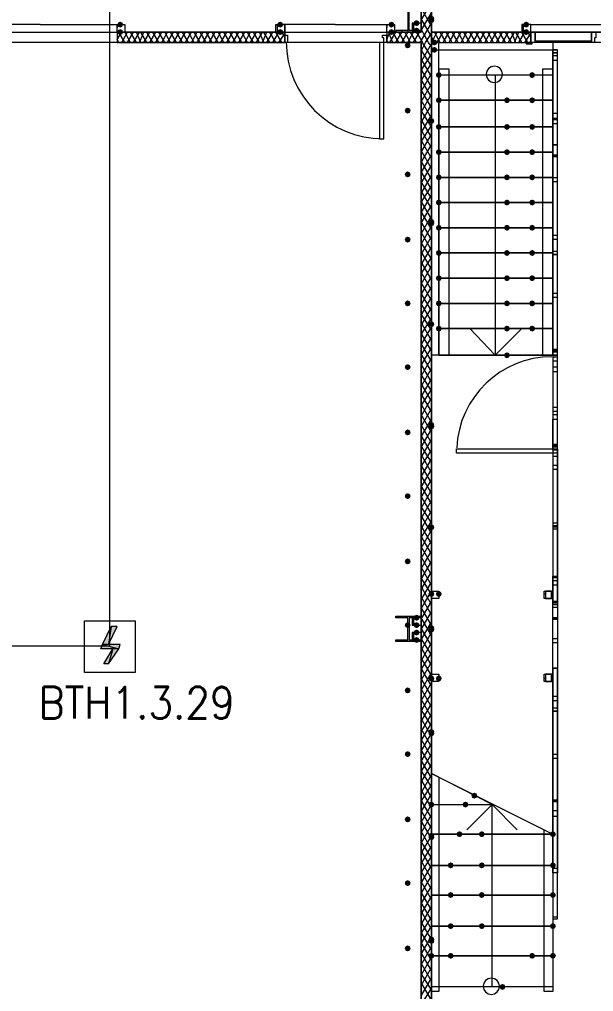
# Model space of a CAD drawing. Header units: millimetres. Extents: x 0 to 420, y 0 to 297.
# Drawn here: x 224.03 to 240.43, y 112.94 to 140.69 of the extents above; entities that cross this region are included whole.
import ezdxf

# ---------------------------------------------------------------- set-up
doc = ezdxf.new("R2010")
doc.units = ezdxf.units.MM
doc.styles.get("Standard").update_dxf_attribs({"font": 'STANDARD'})

msp = doc.modelspace()

# ---------------------------------------------------------------- hatches: boundary and pattern name
for color, points in [(254, [(235.881333, 140.716), (235.856462, 140.656204), (235.796667, 140.631333), (235.736871, 140.656204), (235.712, 140.716), (235.736871, 140.775796), (235.796667, 140.800667), (235.856462, 140.775796)]), (254, [(235.881333, 140.673667), (235.856462, 140.613871), (235.796667, 140.589), (235.736871, 140.613871), (235.712, 140.673667), (235.736871, 140.733462), (235.796667, 140.758333), (235.856462, 140.733463)]), (254, [(235.881333, 140.673667), (235.856462, 140.613871), (235.796667, 140.589), (235.736871, 140.613871), (235.712, 140.673667), (235.736871, 140.733462), (235.796667, 140.758333), (235.856462, 140.733463)]), (7, [(226.991333, 140.546667), (226.966462, 140.486871), (226.906667, 140.462), (226.846871, 140.486871), (226.822, 140.546667), (226.846871, 140.606462), (226.906667, 140.631333), (226.966462, 140.606463)]), (7, [(231.563333, 140.546667), (231.538462, 140.486871), (231.478667, 140.462), (231.418871, 140.486871), (231.394, 140.546667), (231.418871, 140.606462), (231.478667, 140.631333), (231.538462, 140.606463)]), (7, [(234.738333, 140.546667), (234.713462, 140.486871), (234.653667, 140.462), (234.593871, 140.486871), (234.569, 140.546667), (234.593871, 140.606462), (234.653667, 140.631333), (234.713462, 140.606463)]), (7, [(235.458, 140.589), (235.433129, 140.529204), (235.373333, 140.504333), (235.313538, 140.529204), (235.288667, 140.589), (235.313537, 140.648796), (235.373333, 140.673667), (235.433129, 140.648796)]), (7, [(235.458, 140.377333), (235.433129, 140.317537), (235.373333, 140.292667), (235.313538, 140.317537), (235.288667, 140.377333), (235.313537, 140.437129), (235.373333, 140.462), (235.433129, 140.437129)]), (7, [(238.590667, 140.546667), (238.565796, 140.486871), (238.506, 140.462), (238.446204, 140.486871), (238.421333, 140.546667), (238.446204, 140.606462), (238.506, 140.631333), (238.565796, 140.606463)]), (7, [(226.991333, 140.335), (226.966462, 140.275204), (226.906667, 140.250333), (226.846871, 140.275204), (226.822, 140.335), (226.846871, 140.394796), (226.906667, 140.419667), (226.966462, 140.394796)]), (7, [(231.563333, 140.335), (231.538462, 140.275204), (231.478667, 140.250333), (231.418871, 140.275204), (231.394, 140.335), (231.418871, 140.394796), (231.478667, 140.419667), (231.538462, 140.394796)]), (7, [(234.738333, 140.335), (234.713462, 140.275204), (234.653667, 140.250333), (234.593871, 140.275204), (234.569, 140.335), (234.593871, 140.394796), (234.653667, 140.419667), (234.713462, 140.394796)]), (7, [(238.590667, 140.335), (238.565796, 140.275204), (238.506, 140.250333), (238.446204, 140.275204), (238.421333, 140.335), (238.446204, 140.394796), (238.506, 140.419667), (238.565796, 140.394796)]), (7, [(235.204, 139.954), (235.179129, 139.894204), (235.119333, 139.869333), (235.059538, 139.894204), (235.034667, 139.954), (235.059537, 140.013796), (235.119333, 140.038667), (235.179129, 140.013796)]), (7, [(235.966, 140.038667), (235.941129, 139.978871), (235.881333, 139.954), (235.821538, 139.978871), (235.796667, 140.038667), (235.821537, 140.098462), (235.881333, 140.123333), (235.941129, 140.098463)]), (7, [(235.966, 139.827), (235.941129, 139.767204), (235.881333, 139.742333), (235.821538, 139.767204), (235.796667, 139.827), (235.821537, 139.886796), (235.881333, 139.911667), (235.941129, 139.886796)]), (254, [(236.093, 139.107333), (236.068129, 139.047537), (236.008333, 139.022667), (235.948537, 139.047537), (235.923667, 139.107333), (235.948537, 139.167129), (236.008333, 139.192), (236.068129, 139.167129)]), (254, [(238.76, 139.107333), (238.735129, 139.047537), (238.675333, 139.022667), (238.615538, 139.047537), (238.590667, 139.107333), (238.615537, 139.167129), (238.675333, 139.192), (238.735129, 139.167129)]), (254, [(236.093, 138.387667), (236.068129, 138.327871), (236.008333, 138.303), (235.948537, 138.327871), (235.923667, 138.387667), (235.948537, 138.447462), (236.008333, 138.472333), (236.068129, 138.447463)]), (254, [(238.040333, 138.387667), (238.015462, 138.327871), (237.955667, 138.303), (237.895871, 138.327871), (237.871, 138.387667), (237.895871, 138.447462), (237.955667, 138.472333), (238.015462, 138.447463)]), (254, [(238.76, 138.387667), (238.735129, 138.327871), (238.675333, 138.303), (238.615538, 138.327871), (238.590667, 138.387667), (238.615537, 138.447462), (238.675333, 138.472333), (238.735129, 138.447463)]), (7, [(235.204, 138.091333), (235.179129, 138.031537), (235.119333, 138.006667), (235.059538, 138.031537), (235.034667, 138.091333), (235.059537, 138.151129), (235.119333, 138.176), (235.179129, 138.151129)]), (254, [(235.881333, 137.795), (235.856462, 137.735204), (235.796667, 137.710333), (235.736871, 137.735204), (235.712, 137.795), (235.736871, 137.854796), (235.796667, 137.879667), (235.856462, 137.854796)]), (254, [(235.881333, 137.795), (235.856462, 137.735204), (235.796667, 137.710333), (235.736871, 137.735204), (235.712, 137.795), (235.736871, 137.854796), (235.796667, 137.879667), (235.856462, 137.854796)]), (254, [(236.093, 137.625667), (236.068129, 137.565871), (236.008333, 137.541), (235.948537, 137.565871), (235.923667, 137.625667), (235.948537, 137.685462), (236.008333, 137.710333), (236.068129, 137.685463)]), (254, [(238.040333, 137.625667), (238.015462, 137.565871), (237.955667, 137.541), (237.895871, 137.565871), (237.871, 137.625667), (237.895871, 137.685462), (237.955667, 137.710333), (238.015462, 137.685463)]), (254, [(238.76, 137.625667), (238.735129, 137.565871), (238.675333, 137.541), (238.615538, 137.565871), (238.590667, 137.625667), (238.615537, 137.685462), (238.675333, 137.710333), (238.735129, 137.685463)]), (254, [(236.093, 136.906), (236.068129, 136.846204), (236.008333, 136.821333), (235.948537, 136.846204), (235.923667, 136.906), (235.948537, 136.965796), (236.008333, 136.990667), (236.068129, 136.965796)]), (254, [(238.040333, 136.906), (238.015462, 136.846204), (237.955667, 136.821333), (237.895871, 136.846204), (237.871, 136.906), (237.895871, 136.965796), (237.955667, 136.990667), (238.015462, 136.965796)]), (254, [(238.76, 136.906), (238.735129, 136.846204), (238.675333, 136.821333), (238.615538, 136.846204), (238.590667, 136.906), (238.615537, 136.965796), (238.675333, 136.990667), (238.735129, 136.965796)]), (7, [(235.204, 136.271), (235.179129, 136.211204), (235.119333, 136.186333), (235.059538, 136.211204), (235.034667, 136.271), (235.059537, 136.330796), (235.119333, 136.355667), (235.179129, 136.330796)]), (254, [(236.093, 136.186333), (236.068129, 136.126537), (236.008333, 136.101667), (235.948537, 136.126537), (235.923667, 136.186333), (235.948537, 136.246129), (236.008333, 136.271), (236.068129, 136.246129)]), (254, [(238.040333, 136.186333), (238.015462, 136.126537), (237.955667, 136.101667), (237.895871, 136.126537), (237.871, 136.186333), (237.895871, 136.246129), (237.955667, 136.271), (238.015462, 136.246129)]), (254, [(238.76, 136.186333), (238.735129, 136.126537), (238.675333, 136.101667), (238.615538, 136.126537), (238.590667, 136.186333), (238.615537, 136.246129), (238.675333, 136.271), (238.735129, 136.246129)]), (254, [(236.093, 135.466667), (236.068129, 135.406871), (236.008333, 135.382), (235.948537, 135.406871), (235.923667, 135.466667), (235.948537, 135.526462), (236.008333, 135.551333), (236.068129, 135.526463)]), (254, [(238.040333, 135.466667), (238.015462, 135.406871), (237.955667, 135.382), (237.895871, 135.406871), (237.871, 135.466667), (237.895871, 135.526462), (237.955667, 135.551333), (238.015462, 135.526463)]), (254, [(238.76, 135.466667), (238.735129, 135.406871), (238.675333, 135.382), (238.615538, 135.406871), (238.590667, 135.466667), (238.615537, 135.526462), (238.675333, 135.551333), (238.735129, 135.526463)]), (254, [(235.881333, 134.916333), (235.856462, 134.856537), (235.796667, 134.831667), (235.736871, 134.856537), (235.712, 134.916333), (235.736871, 134.976129), (235.796667, 135.001), (235.856462, 134.976129)]), (254, [(235.881333, 134.874), (235.856462, 134.814204), (235.796667, 134.789333), (235.736871, 134.814204), (235.712, 134.874), (235.736871, 134.933796), (235.796667, 134.958667), (235.856462, 134.933796)]), (254, [(236.093, 134.747), (236.068129, 134.687204), (236.008333, 134.662333), (235.948537, 134.687204), (235.923667, 134.747), (235.948537, 134.806796), (236.008333, 134.831667), (236.068129, 134.806796)]), (254, [(238.040333, 134.747), (238.015462, 134.687204), (237.955667, 134.662333), (237.895871, 134.687204), (237.871, 134.747), (237.895871, 134.806796), (237.955667, 134.831667), (238.015462, 134.806796)]), (254, [(238.76, 134.747), (238.735129, 134.687204), (238.675333, 134.662333), (238.615538, 134.687204), (238.590667, 134.747), (238.615537, 134.806796), (238.675333, 134.831667), (238.735129, 134.806796)]), (7, [(235.204, 134.408333), (235.179129, 134.348537), (235.119333, 134.323667), (235.059538, 134.348537), (235.034667, 134.408333), (235.059537, 134.468129), (235.119333, 134.493), (235.179129, 134.468129)]), (254, [(236.093, 134.027333), (236.068129, 133.967537), (236.008333, 133.942667), (235.948537, 133.967537), (235.923667, 134.027333), (235.948537, 134.087129), (236.008333, 134.112), (236.068129, 134.087129)]), (254, [(238.040333, 134.027333), (238.015462, 133.967537), (237.955667, 133.942667), (237.895871, 133.967537), (237.871, 134.027333), (237.895871, 134.087129), (237.955667, 134.112), (238.015462, 134.087129)]), (254, [(238.76, 134.027333), (238.735129, 133.967537), (238.675333, 133.942667), (238.615538, 133.967537), (238.590667, 134.027333), (238.615537, 134.087129), (238.675333, 134.112), (238.735129, 134.087129)]), (254, [(236.093, 133.307667), (236.068129, 133.247871), (236.008333, 133.223), (235.948537, 133.247871), (235.923667, 133.307667), (235.948537, 133.367462), (236.008333, 133.392333), (236.068129, 133.367463)]), (254, [(238.040333, 133.307667), (238.015462, 133.247871), (237.955667, 133.223), (237.895871, 133.247871), (237.871, 133.307667), (237.895871, 133.367462), (237.955667, 133.392333), (238.015462, 133.367463)]), (254, [(238.76, 133.307667), (238.735129, 133.247871), (238.675333, 133.223), (238.615538, 133.247871), (238.590667, 133.307667), (238.615537, 133.367462), (238.675333, 133.392333), (238.735129, 133.367463)]), (7, [(235.204, 132.588), (235.179129, 132.528204), (235.119333, 132.503333), (235.059538, 132.528204), (235.034667, 132.588), (235.059537, 132.647796), (235.119333, 132.672667), (235.179129, 132.647796)]), (254, [(236.093, 132.588), (236.068129, 132.528204), (236.008333, 132.503333), (235.948537, 132.528204), (235.923667, 132.588), (235.948537, 132.647796), (236.008333, 132.672667), (236.068129, 132.647796)]), (254, [(238.040333, 132.588), (238.015462, 132.528204), (237.955667, 132.503333), (237.895871, 132.528204), (237.871, 132.588), (237.895871, 132.647796), (237.955667, 132.672667), (238.015462, 132.647796)]), (254, [(238.76, 132.588), (238.735129, 132.528204), (238.675333, 132.503333), (238.615538, 132.528204), (238.590667, 132.588), (238.615537, 132.647796), (238.675333, 132.672667), (238.735129, 132.647796)]), (254, [(235.881333, 131.995333), (235.856462, 131.935538), (235.796667, 131.910667), (235.736871, 131.935538), (235.712, 131.995333), (235.736871, 132.055129), (235.796667, 132.08), (235.856462, 132.055129)]), (254, [(235.881333, 131.995333), (235.856462, 131.935538), (235.796667, 131.910667), (235.736871, 131.935538), (235.712, 131.995333), (235.736871, 132.055129), (235.796667, 132.08), (235.856462, 132.055129)]), (254, [(236.093, 131.868333), (236.068129, 131.808538), (236.008333, 131.783667), (235.948537, 131.808538), (235.923667, 131.868333), (235.948537, 131.928129), (236.008333, 131.953), (236.068129, 131.928129)]), (254, [(238.040333, 131.868333), (238.015462, 131.808538), (237.955667, 131.783667), (237.895871, 131.808538), (237.871, 131.868333), (237.895871, 131.928129), (237.955667, 131.953), (238.015462, 131.928129)]), (254, [(238.76, 131.868333), (238.735129, 131.808538), (238.675333, 131.783667), (238.615538, 131.808538), (238.590667, 131.868333), (238.615537, 131.928129), (238.675333, 131.953), (238.735129, 131.928129)]), (254, [(238.040333, 131.106333), (238.015462, 131.046538), (237.955667, 131.021667), (237.895871, 131.046538), (237.871, 131.106333), (237.895871, 131.166129), (237.955667, 131.191), (238.015462, 131.166129)]), (7, [(235.204, 130.767667), (235.179129, 130.707871), (235.119333, 130.683), (235.059538, 130.707871), (235.034667, 130.767667), (235.059537, 130.827462), (235.119333, 130.852333), (235.179129, 130.827463)]), (254, [(235.881333, 129.116667), (235.856462, 129.056871), (235.796667, 129.032), (235.736871, 129.056871), (235.712, 129.116667), (235.736871, 129.176462), (235.796667, 129.201333), (235.856462, 129.176463)]), (254, [(235.881333, 129.074333), (235.856462, 129.014537), (235.796667, 128.989667), (235.736871, 129.014537), (235.712, 129.074333), (235.736871, 129.134129), (235.796667, 129.159), (235.856462, 129.134129)]), (7, [(235.204, 128.905), (235.179129, 128.845204), (235.119333, 128.820333), (235.059538, 128.845204), (235.034667, 128.905), (235.059537, 128.964796), (235.119333, 128.989667), (235.179129, 128.964796)]), (7, [(235.204, 127.084667), (235.179129, 127.024871), (235.119333, 127), (235.059538, 127.024871), (235.034667, 127.084667), (235.059537, 127.144462), (235.119333, 127.169333), (235.179129, 127.144463)]), (254, [(235.881333, 126.195667), (235.856462, 126.135871), (235.796667, 126.111), (235.736871, 126.135871), (235.712, 126.195667), (235.736871, 126.255462), (235.796667, 126.280333), (235.856462, 126.255463)]), (254, [(235.881333, 126.195667), (235.856462, 126.135871), (235.796667, 126.111), (235.736871, 126.135871), (235.712, 126.195667), (235.736871, 126.255462), (235.796667, 126.280333), (235.856462, 126.255463)]), (7, [(235.204, 125.222), (235.179129, 125.162204), (235.119333, 125.137333), (235.059538, 125.162204), (235.034667, 125.222), (235.059537, 125.281796), (235.119333, 125.306667), (235.179129, 125.281796)]), (7, [(235.881333, 124.290667), (235.856462, 124.230871), (235.796667, 124.206), (235.736871, 124.230871), (235.712, 124.290667), (235.736871, 124.350462), (235.796667, 124.375333), (235.856462, 124.350463)]), (7, [(236.093, 124.290667), (236.068129, 124.230871), (236.008333, 124.206), (235.948537, 124.230871), (235.923667, 124.290667), (235.948537, 124.350462), (236.008333, 124.375333), (236.068129, 124.350463)]), (7, [(235.458, 123.613333), (235.433129, 123.553538), (235.373333, 123.528667), (235.313538, 123.553538), (235.288667, 123.613333), (235.313537, 123.673129), (235.373333, 123.698), (235.433129, 123.673129)]), (7, [(235.204, 123.401667), (235.179129, 123.341871), (235.119333, 123.317), (235.059538, 123.341871), (235.034667, 123.401667), (235.059537, 123.461462), (235.119333, 123.486333), (235.179129, 123.461463)]), (7, [(235.458, 123.401667), (235.433129, 123.341871), (235.373333, 123.317), (235.313538, 123.341871), (235.288667, 123.401667), (235.313537, 123.461462), (235.373333, 123.486333), (235.433129, 123.461463)]), (7, [(235.458, 123.19), (235.433129, 123.130204), (235.373333, 123.105333), (235.313538, 123.130204), (235.288667, 123.19), (235.313537, 123.249796), (235.373333, 123.274667), (235.433129, 123.249796)]), (254, [(235.881333, 123.317), (235.856462, 123.257204), (235.796667, 123.232333), (235.736871, 123.257204), (235.712, 123.317), (235.736871, 123.376796), (235.796667, 123.401667), (235.856462, 123.376796)]), (254, [(235.881333, 123.274667), (235.856462, 123.214871), (235.796667, 123.19), (235.736871, 123.214871), (235.712, 123.274667), (235.736871, 123.334462), (235.796667, 123.359333), (235.856462, 123.334463)]), (254, [(235.881333, 123.274667), (235.856462, 123.214871), (235.796667, 123.19), (235.736871, 123.214871), (235.712, 123.274667), (235.736871, 123.334462), (235.796667, 123.359333), (235.856462, 123.334463)]), (7, [(235.458, 122.978333), (235.433129, 122.918538), (235.373333, 122.893667), (235.313538, 122.918538), (235.288667, 122.978333), (235.313537, 123.038129), (235.373333, 123.063), (235.433129, 123.038129)]), (7, [(235.881333, 121.877667), (235.856462, 121.817871), (235.796667, 121.793), (235.736871, 121.817871), (235.712, 121.877667), (235.736871, 121.937462), (235.796667, 121.962333), (235.856462, 121.937463)]), (7, [(236.093, 121.877667), (236.068129, 121.817871), (236.008333, 121.793), (235.948537, 121.817871), (235.923667, 121.877667), (235.948537, 121.937462), (236.008333, 121.962333), (236.068129, 121.937463)]), (7, [(235.204, 121.539), (235.179129, 121.479204), (235.119333, 121.454333), (235.059538, 121.479204), (235.034667, 121.539), (235.059537, 121.598796), (235.119333, 121.623667), (235.179129, 121.598796)]), (254, [(235.881333, 120.353667), (235.856462, 120.293871), (235.796667, 120.269), (235.736871, 120.293871), (235.712, 120.353667), (235.736871, 120.413462), (235.796667, 120.438333), (235.856462, 120.413463)]), (254, [(235.881333, 120.311333), (235.856462, 120.251537), (235.796667, 120.226667), (235.736871, 120.251537), (235.712, 120.311333), (235.736871, 120.371129), (235.796667, 120.396), (235.856462, 120.371129)]), (7, [(235.204, 119.718667), (235.179129, 119.658871), (235.119333, 119.634), (235.059538, 119.658871), (235.034667, 119.718667), (235.059537, 119.778462), (235.119333, 119.803333), (235.179129, 119.778463)]), (254, [(237.109, 118.533333), (237.084129, 118.473537), (237.024333, 118.448667), (236.964538, 118.473537), (236.939667, 118.533333), (236.964537, 118.593129), (237.024333, 118.618), (237.084129, 118.593129)]), (254, [(235.881333, 118.279333), (235.856462, 118.219537), (235.796667, 118.194667), (235.736871, 118.219537), (235.712, 118.279333), (235.736871, 118.339129), (235.796667, 118.364), (235.856462, 118.339129)]), (254, [(236.855, 118.279333), (236.830129, 118.219537), (236.770333, 118.194667), (236.710538, 118.219537), (236.685667, 118.279333), (236.710537, 118.339129), (236.770333, 118.364), (236.830129, 118.339129)]), (7, [(235.204, 117.856), (235.179129, 117.796204), (235.119333, 117.771333), (235.059538, 117.796204), (235.034667, 117.856), (235.059537, 117.915796), (235.119333, 117.940667), (235.179129, 117.915796)]), (254, [(235.881333, 117.390333), (235.856462, 117.330537), (235.796667, 117.305667), (235.736871, 117.330537), (235.712, 117.390333), (235.736871, 117.450129), (235.796667, 117.475), (235.856462, 117.450129)]), (254, [(235.881333, 117.348), (235.856462, 117.288204), (235.796667, 117.263333), (235.736871, 117.288204), (235.712, 117.348), (235.736871, 117.407796), (235.796667, 117.432667), (235.856462, 117.407796)]), (254, [(236.685667, 117.432667), (236.660796, 117.372871), (236.601, 117.348), (236.541204, 117.372871), (236.516333, 117.432667), (236.541204, 117.492462), (236.601, 117.517333), (236.660796, 117.492463)]), (254, [(237.320667, 117.432667), (237.295796, 117.372871), (237.236, 117.348), (237.176204, 117.372871), (237.151333, 117.432667), (237.176204, 117.492462), (237.236, 117.517333), (237.295796, 117.492463)]), (254, [(239.352667, 117.432667), (239.327796, 117.372871), (239.268, 117.348), (239.208204, 117.372871), (239.183333, 117.432667), (239.208204, 117.492462), (239.268, 117.517333), (239.327796, 117.492463)]), (254, [(239.352667, 117.432667), (239.327796, 117.372871), (239.268, 117.348), (239.208204, 117.372871), (239.183333, 117.432667), (239.208204, 117.492462), (239.268, 117.517333), (239.327796, 117.492463)]), (254, [(236.431667, 116.543667), (236.406796, 116.483871), (236.347, 116.459), (236.287204, 116.483871), (236.262333, 116.543667), (236.287204, 116.603462), (236.347, 116.628333), (236.406796, 116.603463)]), (254, [(237.320667, 116.543667), (237.295796, 116.483871), (237.236, 116.459), (237.176204, 116.483871), (237.151333, 116.543667), (237.176204, 116.603462), (237.236, 116.628333), (237.295796, 116.603463)]), (254, [(239.352667, 116.543667), (239.327796, 116.483871), (239.268, 116.459), (239.208204, 116.483871), (239.183333, 116.543667), (239.208204, 116.603462), (239.268, 116.628333), (239.327796, 116.603463)]), (254, [(239.352667, 116.543667), (239.327796, 116.483871), (239.268, 116.459), (239.208204, 116.483871), (239.183333, 116.543667), (239.208204, 116.603462), (239.268, 116.628333), (239.327796, 116.603463)]), (7, [(235.204, 116.035667), (235.179129, 115.975871), (235.119333, 115.951), (235.059538, 115.975871), (235.034667, 116.035667), (235.059537, 116.095462), (235.119333, 116.120333), (235.179129, 116.095463)]), (254, [(236.431667, 115.697), (236.406796, 115.637204), (236.347, 115.612333), (236.287204, 115.637204), (236.262333, 115.697), (236.287204, 115.756796), (236.347, 115.781667), (236.406796, 115.756796)]), (254, [(237.320667, 115.697), (237.295796, 115.637204), (237.236, 115.612333), (237.176204, 115.637204), (237.151333, 115.697), (237.176204, 115.756796), (237.236, 115.781667), (237.295796, 115.756796)]), (254, [(239.352667, 115.697), (239.327796, 115.637204), (239.268, 115.612333), (239.208204, 115.637204), (239.183333, 115.697), (239.208204, 115.756796), (239.268, 115.781667), (239.327796, 115.756796)]), (254, [(239.352667, 115.697), (239.327796, 115.637204), (239.268, 115.612333), (239.208204, 115.637204), (239.183333, 115.697), (239.208204, 115.756796), (239.268, 115.781667), (239.327796, 115.756796)]), (254, [(236.431667, 114.808), (236.406796, 114.748204), (236.347, 114.723333), (236.287204, 114.748204), (236.262333, 114.808), (236.287204, 114.867796), (236.347, 114.892667), (236.406796, 114.867796)]), (254, [(237.320667, 114.808), (237.295796, 114.748204), (237.236, 114.723333), (237.176204, 114.748204), (237.151333, 114.808), (237.176204, 114.867796), (237.236, 114.892667), (237.295796, 114.867796)]), (254, [(239.352667, 114.808), (239.327796, 114.748204), (239.268, 114.723333), (239.208204, 114.748204), (239.183333, 114.808), (239.208204, 114.867796), (239.268, 114.892667), (239.327796, 114.867796)]), (254, [(239.352667, 114.808), (239.327796, 114.748204), (239.268, 114.723333), (239.208204, 114.748204), (239.183333, 114.808), (239.208204, 114.867796), (239.268, 114.892667), (239.327796, 114.867796)]), (254, [(235.881333, 114.427), (235.856462, 114.367204), (235.796667, 114.342333), (235.736871, 114.367204), (235.712, 114.427), (235.736871, 114.486796), (235.796667, 114.511667), (235.856462, 114.486796)]), (254, [(235.881333, 114.384667), (235.856462, 114.324871), (235.796667, 114.3), (235.736871, 114.324871), (235.712, 114.384667), (235.736871, 114.444462), (235.796667, 114.469333), (235.856462, 114.444463)]), (7, [(235.204, 114.173), (235.179129, 114.113204), (235.119333, 114.088333), (235.059538, 114.113204), (235.034667, 114.173), (235.059537, 114.232796), (235.119333, 114.257667), (235.179129, 114.232796)]), (254, [(235.881333, 113.961333), (235.856462, 113.901537), (235.796667, 113.876667), (235.736871, 113.901537), (235.712, 113.961333), (235.736871, 114.021129), (235.796667, 114.046), (235.856462, 114.021129)]), (254, [(236.431667, 113.961333), (236.406796, 113.901537), (236.347, 113.876667), (236.287204, 113.901537), (236.262333, 113.961333), (236.287204, 114.021129), (236.347, 114.046), (236.406796, 114.021129)]), (254, [(238.76, 113.961333), (238.735129, 113.901537), (238.675333, 113.876667), (238.615538, 113.901537), (238.590667, 113.961333), (238.615537, 114.021129), (238.675333, 114.046), (238.735129, 114.021129)]), (254, [(239.352667, 113.961333), (239.327796, 113.901537), (239.268, 113.876667), (239.208204, 113.901537), (239.183333, 113.961333), (239.208204, 114.021129), (239.268, 114.046), (239.327796, 114.021129)]), (254, [(239.352667, 113.961333), (239.327796, 113.901537), (239.268, 113.876667), (239.208204, 113.901537), (239.183333, 113.961333), (239.208204, 114.021129), (239.268, 114.046), (239.327796, 114.021129)]), (254, [(237.913333, 113.072333), (237.888463, 113.012538), (237.828667, 112.987667), (237.768871, 113.012538), (237.744, 113.072333), (237.768871, 113.132129), (237.828667, 113.157), (237.888462, 113.132129)])]:
    msp.add_hatch(color=color).paths.add_polyline_path(points, flags=0)
h = msp.add_hatch(color=7)
h.paths.add_polyline_path([(235.796667, 140.673667), (235.796667, 123.317)], flags=0)
h.paths.add_polyline_path([(235.796667, 123.317), (235.796667, 140.673667)], flags=0)
h = msp.add_hatch(color=1)
h.paths.add_polyline_path([(226.822001, 123.359333), (226.652667, 123.359333), (226.568001, 122.851333)], flags=0)
h.paths.add_polyline_path([(226.652667, 123.359333), (226.568001, 122.851333), (226.398667, 122.851333)], flags=0)
h = msp.add_hatch(color=7)
h.paths.add_polyline_path([(235.796667, 123.274667), (235.796667, 105.537)], flags=0)
h.paths.add_polyline_path([(235.796667, 105.537), (235.796667, 123.274667)], flags=0)
h = msp.add_hatch(color=1)
h.paths.add_polyline_path([(226.906667, 122.851333), (226.398667, 122.851333), (226.864334, 122.724333)], flags=0)
h.paths.add_polyline_path([(226.398667, 122.851333), (226.864334, 122.724333), (226.356334, 122.724333)], flags=0)
h = msp.add_hatch(color=1)
h.paths.add_polyline_path([(226.864334, 122.724333), (226.695001, 122.724333), (226.568001, 122.301)], flags=0)
h.paths.add_polyline_path([(226.695001, 122.724333), (226.568001, 122.301), (226.441001, 122.301)], flags=0)

# ---------------------------------------------------------------- linework, layer by layer
at = {"color": 8, "lineweight": 0}
for points in [[(251.883333, 187.409667), (235.796667, 187.409667), (235.796667, 140.335), (251.883333, 140.335)], [(235.796667, 105.537), (251.883333, 105.537), (251.883333, 140.038667), (239.268, 140.038667), (239.268, 131.106333), (235.796667, 131.106333)]]:
    msp.add_lwpolyline(points, close=True, dxfattribs=at)
at = {"color": 7, "lineweight": 0}
for points in [[(235.796667, 140.335), (235.796667, 158.665333)], [(235.500333, 151.468667), (235.500333, 140.335)], [(235.119333, 141.054667), (235.119333, 140.335)], [(235.500333, 140.673667), (235.796667, 141.181667)], [(235.796667, 140.504333), (235.500333, 141.012333)], [(235.500333, 140.377333), (235.796667, 140.885333)], [(235.796667, 140.208), (235.500333, 140.716)], [(224.620667, 140.546667), (222.461667, 140.546667), (222.461667, 140.462)], [(222.461667, 140.462), (222.461667, 140.335), (224.620667, 140.335)], [(224.620667, 140.546667), (226.822, 140.546667), (227.033667, 140.546667), (227.033667, 140.335), (226.822, 140.335), (226.822, 140.546667), (227.033667, 140.546667), (227.033667, 140.335), (226.822, 140.335), (226.822, 140.546667), (226.822, 140.462)], [(224.620667, 140.335), (226.822, 140.335), (226.822, 140.462)], [(233.045, 140.546667), (231.605667, 140.546667), (231.605667, 140.462)], [(231.605667, 140.462), (231.605667, 140.335), (233.045, 140.335)], [(233.045, 140.546667), (234.526667, 140.546667), (234.738333, 140.546667), (234.738333, 140.335), (234.526667, 140.335), (234.526667, 140.546667), (234.738333, 140.546667), (234.738333, 140.335), (234.526667, 140.335), (234.526667, 140.546667), (234.526667, 140.462)], [(233.045, 140.335), (234.526667, 140.335), (234.526667, 140.462)], [(235.500333, 140.081), (235.796667, 140.589)], [(235.796667, 123.317), (235.796667, 140.673667), (235.796667, 123.317), (235.796667, 140.673667)], [(238.633, 140.462), (238.633, 140.546667), (243.84, 140.546667)], [(243.84, 140.335), (238.633, 140.335), (238.633, 140.462)], [(226.822, 140.123333), (226.949, 140.335)], [(226.822, 140.335), (226.822, 140.038667)], [(226.822, 140.335), (226.822, 140.038667)], [(231.605667, 140.335), (226.822, 140.335)], [(227.033667, 140.038667), (226.864333, 140.335)], [(226.949, 140.038667), (227.118333, 140.335)], [(227.203, 140.038667), (227.033667, 140.335)], [(227.118333, 140.038667), (227.287667, 140.335)], [(227.372333, 140.038667), (227.203, 140.335)], [(227.287667, 140.038667), (227.457, 140.335)], [(227.499333, 140.038667), (227.372333, 140.335)], [(227.457, 140.038667), (227.584, 140.335)], [(227.668667, 140.038667), (227.499333, 140.335)], [(227.584, 140.038667), (227.753333, 140.335)], [(227.838, 140.038667), (227.668667, 140.335)], [(227.753333, 140.038667), (227.922667, 140.335)], [(228.007333, 140.038667), (227.838, 140.335)], [(227.922667, 140.038667), (228.092, 140.335)], [(228.176667, 140.038667), (228.007333, 140.335)], [(228.092, 140.038667), (228.261333, 140.335)], [(228.346, 140.038667), (228.176667, 140.335)], [(228.261333, 140.038667), (228.430667, 140.335)], [(228.515333, 140.038667), (228.346, 140.335)], [(228.430667, 140.038667), (228.6, 140.335)], [(228.684667, 140.038667), (228.515333, 140.335)], [(228.6, 140.038667), (228.769333, 140.335)], [(228.854, 140.038667), (228.684667, 140.335)], [(228.769333, 140.038667), (228.938667, 140.335)], [(229.023333, 140.038667), (228.854, 140.335)], [(228.938667, 140.038667), (229.108, 140.335)], [(229.192667, 140.038667), (229.023333, 140.335)], [(229.108, 140.038667), (229.277333, 140.335)], [(229.362, 140.038667), (229.192667, 140.335)], [(229.277333, 140.038667), (229.446667, 140.335)], [(229.531333, 140.038667), (229.362, 140.335)], [(229.446667, 140.038667), (229.616, 140.335)], [(229.700667, 140.038667), (229.531333, 140.335)], [(229.616, 140.038667), (229.785333, 140.335)], [(229.87, 140.038667), (229.700667, 140.335)], [(229.785333, 140.038667), (229.954667, 140.335)], [(230.039333, 140.038667), (229.87, 140.335)], [(229.954667, 140.038667), (230.124, 140.335)], [(230.208667, 140.038667), (230.039333, 140.335)], [(230.124, 140.038667), (230.293333, 140.335)], [(230.378, 140.038667), (230.208667, 140.335)], [(230.293333, 140.038667), (230.462667, 140.335)], [(230.547333, 140.038667), (230.378, 140.335)], [(230.462667, 140.038667), (230.632, 140.335)], [(230.716667, 140.038667), (230.547333, 140.335)], [(230.632, 140.038667), (230.801333, 140.335)], [(230.886, 140.038667), (230.716667, 140.335)], [(230.801333, 140.038667), (230.970667, 140.335)], [(231.013, 140.038667), (230.886, 140.335)], [(230.970667, 140.038667), (231.097667, 140.335)], [(231.182333, 140.038667), (231.013, 140.335)], [(231.097667, 140.038667), (231.267, 140.335)], [(231.351667, 140.038667), (231.182333, 140.335)], [(231.267, 140.038667), (231.436333, 140.335)], [(231.521, 140.038667), (231.351667, 140.335)], [(231.436333, 140.038667), (231.605667, 140.292667)], [(231.605667, 140.208), (231.521, 140.335)], [(231.605667, 140.335), (231.605667, 140.250333), (231.605667, 140.038667)], [(231.605667, 140.335), (231.605667, 140.250333)], [(234.526667, 140.123333), (234.611333, 140.335)], [(234.526667, 140.335), (234.526667, 140.250333), (234.526667, 140.038667)], [(234.526667, 140.335), (234.526667, 140.250333)], [(235.500333, 140.335), (234.526667, 140.335)], [(234.696, 140.038667), (234.569, 140.335)], [(234.611333, 140.038667), (234.780667, 140.335)], [(234.865333, 140.038667), (234.696, 140.335)], [(234.780667, 140.377333), (234.780667, 140.335)], [(234.780667, 140.038667), (234.95, 140.335)], [(235.034667, 140.038667), (234.865333, 140.335)], [(234.95, 140.377333), (234.95, 140.335)], [(234.95, 140.038667), (235.119333, 140.335)], [(235.204, 140.038667), (235.034667, 140.335)], [(235.119333, 140.038667), (235.288667, 140.335)], [(235.373333, 140.038667), (235.204, 140.335)], [(235.288667, 140.377333), (235.288667, 140.335)], [(235.288667, 140.038667), (235.458, 140.335)], [(235.500333, 140.123333), (235.373333, 140.335)], [(235.712, 140.038667), (235.500333, 140.419667)], [(235.500333, 140.377333), (235.500333, 140.335)], [(235.627333, 140.038667), (235.796667, 140.292667)], [(235.796667, 140.292667), (235.796667, 140.335)], [(235.796667, 140.038667), (235.966, 140.335)], [(238.633, 140.335), (235.796667, 140.335)], [(235.881333, 140.038667), (235.796667, 140.208)], [(236.050667, 140.038667), (235.881333, 140.335)], [(235.966, 140.038667), (236.135333, 140.335)], [(236.22, 140.038667), (236.050667, 140.335)], [(236.135333, 140.038667), (236.304667, 140.335)], [(236.389333, 140.038667), (236.22, 140.335)], [(236.304667, 140.038667), (236.474, 140.335)], [(236.558667, 140.038667), (236.389333, 140.335)], [(236.474, 140.038667), (236.643333, 140.335)], [(236.728, 140.038667), (236.558667, 140.335)], [(236.643333, 140.038667), (236.812667, 140.335)], [(236.897333, 140.038667), (236.728, 140.335)], [(236.812667, 140.038667), (236.982, 140.335)], [(237.066667, 140.038667), (236.897333, 140.335)], [(236.982, 140.038667), (237.151333, 140.335)], [(237.236, 140.038667), (237.066667, 140.335)], [(237.151333, 140.038667), (237.320667, 140.335)], [(237.405333, 140.038667), (237.236, 140.335)], [(237.320667, 140.038667), (237.49, 140.335)], [(237.574667, 140.038667), (237.405333, 140.335)], [(237.49, 140.038667), (237.659333, 140.335)], [(237.744, 140.038667), (237.574667, 140.335)], [(237.659333, 140.038667), (237.828667, 140.335)], [(237.913333, 140.038667), (237.744, 140.335)], [(237.828667, 140.038667), (237.998, 140.335)], [(238.082667, 140.038667), (237.913333, 140.335)], [(237.998, 140.038667), (238.167333, 140.335)], [(238.209667, 140.038667), (238.082667, 140.335)], [(238.167333, 140.038667), (238.294333, 140.335)], [(238.379, 140.038667), (238.209667, 140.335)], [(238.294333, 140.038667), (238.463667, 140.335)], [(238.548333, 140.038667), (238.379, 140.335)], [(238.463667, 140.038667), (238.633, 140.292667)], [(238.633, 140.335), (238.633, 140.038667), (238.506, 140.038667)], [(238.633, 140.208), (238.548333, 140.335)], [(240.368667, 140.335), (238.76, 140.335)], [(226.864333, 140.038667), (226.822, 140.123333)], [(226.822, 140.038667), (231.605667, 140.038667)], [(231.648, 140.059833), (231.662316, 139.776325), (231.704334, 139.501006), (231.77266, 139.235272), (231.865901, 138.980515), (231.982663, 138.73813), (232.121552, 138.509509), (232.281176, 138.296048), (232.460139, 138.099139), (232.657048, 137.920176), (232.870509, 137.760552), (233.09913, 137.621663), (233.341515, 137.504901), (233.596272, 137.41166), (233.862006, 137.343334), (234.137325, 137.301316), (234.420833, 137.287)], [(234.569, 140.038667), (234.526667, 140.081)], [(234.526667, 140.038667), (235.500333, 140.038667)], [(235.458, 140.038667), (235.500333, 140.081)], [(235.542667, 140.038667), (235.500333, 140.123333)], [(235.500333, 139.784667), (235.627333, 140.038667)], [(235.500333, 140.038667), (235.500333, 105.537)], [(235.500333, 139.488333), (235.796667, 139.996333)], [(235.796667, 139.615333), (235.542667, 140.038667)], [(235.796667, 139.911667), (235.712, 140.038667)], [(235.796667, 105.537), (235.796667, 140.038667)], [(235.796667, 140.038667), (238.633, 140.038667)], [(238.76, 140.081), (240.368667, 140.081)], [(235.796667, 139.361333), (235.500333, 139.827)], [(235.500333, 139.234333), (235.796667, 139.7)], [(239.268, 137.117667), (239.268, 139.827), (239.395, 139.827)], [(239.395, 139.742333), (239.395, 139.827), (239.268, 139.827), (239.268, 139.742333)], [(239.268, 139.742333), (239.395, 139.742333)], [(239.395, 139.657667), (239.395, 139.742333), (239.268, 139.742333), (239.268, 139.657667)], [(239.395, 139.657667), (239.268, 139.657667)], [(239.268, 139.657667), (239.268, 139.530667), (239.395, 139.530667)], [(239.395, 137.117667), (239.395, 139.827)], [(239.395, 138.006667), (239.395, 139.530667), (239.395, 139.657667)], [(235.796667, 139.065), (235.500333, 139.573)], [(235.500333, 138.938), (235.796667, 139.446)], [(237.828667, 139.1285), (237.810372, 139.219137), (237.760478, 139.293145), (237.68647, 139.343039), (237.595833, 139.361333), (237.505196, 139.343039), (237.431188, 139.293145), (237.381295, 139.219137), (237.363, 139.1285)], [(239.268, 139.530667), (239.268, 138.006667)], [(235.796667, 138.768667), (235.500333, 139.276667)], [(235.500333, 138.641667), (235.796667, 139.149667)], [(239.268, 139.107333), (236.008333, 139.107333)], [(237.363, 139.1285), (237.381295, 139.037863), (237.431188, 138.963855), (237.505196, 138.913961), (237.595833, 138.895667), (237.68647, 138.913961), (237.760478, 138.963855), (237.810372, 139.037863), (237.828667, 139.1285)], [(237.617, 139.107333), (237.617, 138.387667), (237.617, 131.868333), (237.617, 131.106333), (238.379, 131.868333)], [(235.796667, 138.472333), (235.500333, 138.980333)], [(235.500333, 138.345333), (235.796667, 138.853333)], [(235.796667, 138.176), (235.500333, 138.684)], [(235.500333, 138.049), (235.796667, 138.557)], [(235.796667, 137.879667), (235.500333, 138.387667)], [(235.500333, 137.752667), (235.796667, 138.260667)], [(239.268, 138.387667), (236.008333, 138.387667)], [(235.796667, 137.625667), (235.500333, 138.091333)], [(235.500333, 137.456333), (235.796667, 137.964333)], [(239.395, 138.006667), (239.268, 138.006667)], [(239.268, 138.006667), (239.268, 137.879667), (239.395, 137.879667)], [(239.395, 129.286), (239.395, 137.879667), (239.395, 138.006667)], [(235.796667, 137.329333), (235.500333, 137.837333)], [(235.500333, 137.202333), (235.796667, 137.668)], [(239.268, 137.879667), (239.268, 129.286), (239.395, 129.286)], [(239.268, 137.837333), (239.395, 137.837333)], [(239.395, 137.710333), (239.268, 137.710333)], [(235.796667, 137.033), (235.500333, 137.541)], [(235.500333, 136.906), (235.796667, 137.414)], [(239.268, 137.625667), (236.008333, 137.625667)], [(235.796667, 136.736667), (235.500333, 137.244667)], [(235.500333, 136.609667), (235.796667, 137.117667)], [(239.268, 137.117667), (239.395, 137.117667), (239.268, 137.117667), (239.268, 124.756333)], [(239.395, 124.756333), (239.395, 137.117667)], [(235.796667, 136.440333), (235.500333, 136.948333)], [(239.268, 136.906), (236.008333, 136.906)], [(235.500333, 136.313333), (235.796667, 136.821333)], [(235.796667, 136.144), (235.500333, 136.652)], [(239.395, 136.821333), (239.268, 136.821333)], [(239.395, 136.821333), (239.268, 136.821333)], [(235.500333, 136.017), (235.796667, 136.525)], [(235.796667, 135.847667), (235.500333, 136.355667)], [(235.500333, 135.720667), (235.796667, 136.228667)], [(235.796667, 135.593667), (235.500333, 136.059333)], [(239.268, 136.186333), (236.008333, 136.186333)], [(239.268, 136.186333), (239.395, 136.186333)], [(239.395, 136.059333), (239.268, 136.059333)], [(235.500333, 135.466667), (235.796667, 135.932333)], [(235.796667, 135.297333), (235.500333, 135.805333)], [(235.500333, 135.170333), (235.796667, 135.678333)], [(235.796667, 135.001), (235.500333, 135.509)], [(239.268, 135.466667), (236.008333, 135.466667)], [(235.500333, 134.874), (235.796667, 135.382)], [(235.796667, 134.704667), (235.500333, 135.212667)], [(235.500333, 134.577667), (235.796667, 135.085667)], [(235.796667, 134.408333), (235.500333, 134.916333)], [(235.500333, 134.281333), (235.796667, 134.789333)], [(235.796667, 134.112), (235.500333, 134.62)], [(239.268, 134.747), (236.008333, 134.747)], [(235.500333, 133.985), (235.796667, 134.493)], [(239.268, 134.535333), (239.395, 134.535333)], [(239.395, 134.408333), (239.268, 134.408333)], [(235.796667, 133.858), (235.500333, 134.323667)], [(235.500333, 133.688667), (235.796667, 134.196667)], [(235.796667, 133.561667), (235.500333, 134.069667)], [(239.395, 134.069667), (239.268, 134.069667)], [(239.395, 134.069667), (239.268, 134.069667)], [(239.395, 134.069667), (239.268, 134.069667)], [(239.395, 134.069667), (239.268, 134.069667)], [(235.500333, 133.434667), (235.796667, 133.900333)], [(239.268, 134.027333), (236.008333, 134.027333)], [(239.268, 133.985), (239.395, 133.985)], [(239.268, 133.985), (239.395, 133.985)], [(235.796667, 133.265333), (235.500333, 133.773333)], [(235.500333, 133.138333), (235.796667, 133.646333)], [(235.796667, 132.969), (235.500333, 133.477)], [(235.500333, 132.842), (235.796667, 133.35)], [(239.268, 133.307667), (236.008333, 133.307667)], [(235.796667, 132.672667), (235.500333, 133.180667)], [(235.500333, 132.545667), (235.796667, 133.053667)], [(235.796667, 132.376333), (235.500333, 132.884333)], [(235.500333, 132.249333), (235.796667, 132.757333)], [(239.268, 132.884333), (239.395, 132.884333)], [(239.395, 132.757333), (239.268, 132.757333)], [(235.796667, 132.08), (235.500333, 132.588)], [(235.500333, 131.953), (235.796667, 132.461)], [(239.268, 132.588), (236.008333, 132.588)], [(235.796667, 131.826), (235.500333, 132.291667)], [(235.500333, 131.699), (235.796667, 132.164667)], [(235.796667, 131.529667), (235.500333, 132.037667)], [(235.500333, 131.402667), (235.796667, 131.910667)], [(239.268, 131.868333), (236.008333, 131.868333)], [(237.617, 131.106333), (236.897333, 131.868333)], [(235.796667, 131.233333), (235.500333, 131.741333)], [(235.500333, 131.106333), (235.796667, 131.614333)], [(235.796667, 130.937), (235.500333, 131.445)], [(235.500333, 130.81), (235.796667, 131.318)], [(235.796667, 130.640667), (235.500333, 131.148667)], [(235.500333, 130.513667), (235.796667, 131.021667)], [(239.236623, 131.063979), (238.967229, 131.049822), (238.705184, 131.010195), (238.451758, 130.946312), (238.208221, 130.859392), (237.975843, 130.750649), (237.755894, 130.621299), (237.549643, 130.47256), (237.358361, 130.305646), (237.183318, 130.121774), (237.025784, 129.922161), (236.887028, 129.708022), (236.76832, 129.480573), (236.670931, 129.24103), (236.59613, 128.99061), (236.545187, 128.730529), (236.519373, 128.462003)], [(239.395, 131.275667), (239.268, 131.275667)], [(239.395, 131.275667), (239.268, 131.275667)], [(239.395, 131.275667), (239.268, 131.275667)], [(239.268, 131.233333), (239.395, 131.233333)], [(239.395, 131.191), (239.268, 131.191)], [(239.268, 131.106333), (239.395, 131.106333)], [(239.268, 131.106333), (239.395, 131.106333)], [(239.268, 131.064), (239.395, 131.064)], [(235.796667, 130.344333), (235.500333, 130.852333)], [(235.500333, 130.217333), (235.796667, 130.725333)], [(239.395, 130.937), (239.268, 130.937)], [(239.395, 128.566333), (239.395, 130.640667), (239.395, 130.767667), (239.268, 130.767667), (239.268, 130.640667), (239.395, 130.640667)], [(235.796667, 130.090333), (235.500333, 130.556)], [(239.268, 130.640667), (239.268, 128.566333), (239.395, 128.566333)], [(235.500333, 129.921), (235.796667, 130.429)], [(235.796667, 129.794), (235.500333, 130.302)], [(235.500333, 129.667), (235.796667, 130.132667)], [(235.796667, 129.497667), (235.500333, 130.005667)], [(235.500333, 129.370667), (235.796667, 129.878667)], [(235.796667, 129.201333), (235.500333, 129.709333)], [(239.268, 129.624667), (239.395, 129.624667)], [(235.500333, 129.074333), (235.796667, 129.582333)], [(235.796667, 128.905), (235.500333, 129.413)], [(239.395, 129.497667), (239.268, 129.497667)], [(239.268, 129.413), (239.395, 129.413)], [(235.500333, 128.778), (235.796667, 129.286)], [(235.796667, 128.608667), (235.500333, 129.116667)], [(239.395, 128.397), (239.268, 128.397), (239.268, 128.524), (239.268, 129.286)], [(239.268, 128.524), (239.395, 128.524), (239.395, 129.286)], [(235.500333, 128.481667), (235.796667, 128.989667)], [(235.796667, 128.312333), (235.500333, 128.820333)], [(235.500333, 128.185333), (235.796667, 128.693333)], [(235.796667, 128.058333), (235.500333, 128.524)], [(239.268, 128.566333), (239.395, 128.566333)], [(239.395, 128.524), (239.268, 128.524)], [(239.395, 128.397), (239.395, 128.524)], [(235.500333, 127.931333), (235.796667, 128.397)], [(235.796667, 127.762), (235.500333, 128.27)], [(239.395, 128.481667), (239.268, 128.481667)], [(239.395, 128.481667), (239.268, 128.481667)], [(239.268, 128.439333), (239.395, 128.439333)], [(239.268, 128.439333), (239.268, 124.079)], [(239.268, 128.439333), (239.395, 128.439333), (239.395, 124.079)], [(235.500333, 127.635), (235.796667, 128.143)], [(235.796667, 127.465667), (235.500333, 127.973667)], [(239.268, 127.973667), (239.395, 127.973667)], [(235.500333, 127.338667), (235.796667, 127.846667)], [(235.796667, 127.169333), (235.500333, 127.677333)], [(239.395, 127.846667), (239.268, 127.846667)], [(235.500333, 127.042333), (235.796667, 127.550333)], [(235.796667, 126.873), (235.500333, 127.381)], [(235.500333, 126.746), (235.796667, 127.254)], [(235.796667, 126.576667), (235.500333, 127.084667)], [(235.500333, 126.449667), (235.796667, 126.957667)], [(235.796667, 126.322667), (235.500333, 126.788333)], [(235.500333, 126.153333), (235.796667, 126.661333)], [(235.796667, 126.026333), (235.500333, 126.534333)], [(235.500333, 125.899333), (235.796667, 126.365)], [(239.268, 126.322667), (239.395, 126.322667)], [(235.796667, 125.73), (235.500333, 126.238)], [(235.500333, 125.603), (235.796667, 126.111)], [(239.395, 126.195667), (239.268, 126.195667)], [(235.796667, 125.433667), (235.500333, 125.941667)], [(235.500333, 125.306667), (235.796667, 125.814667)], [(235.796667, 125.137333), (235.500333, 125.645333)], [(235.500333, 125.010333), (235.796667, 125.518333)], [(235.796667, 124.841), (235.500333, 125.349)], [(235.500333, 124.714), (235.796667, 125.222)], [(235.796667, 124.544667), (235.500333, 125.052667)], [(235.500333, 124.417667), (235.796667, 124.925667)], [(235.796667, 124.290667), (235.500333, 124.756333)], [(235.500333, 124.121333), (235.796667, 124.629333)], [(239.395, 124.079), (239.268, 124.079), (239.268, 124.756333), (239.268, 124.798667)], [(239.268, 124.798667), (239.395, 124.798667), (239.395, 124.756333), (239.268, 124.756333)], [(239.268, 124.671667), (239.395, 124.671667)], [(239.395, 124.079), (239.395, 124.756333)], [(235.796667, 123.994333), (235.500333, 124.502333)], [(235.500333, 123.867333), (235.796667, 124.375333)], [(239.395, 124.544667), (239.268, 124.544667)], [(235.796667, 123.698), (235.500333, 124.206)], [(235.500333, 123.571), (235.796667, 124.079)], [(239.056333, 124.290667), (239.014, 124.290667)], [(239.268, 124.290667), (239.225667, 124.290667)], [(239.395, 124.079), (239.268, 124.079)], [(235.796667, 123.401667), (235.500333, 123.909667)], [(239.268, 124.036667), (239.395, 124.036667)], [(239.268, 122.174), (239.268, 123.994333)], [(239.268, 123.994333), (239.395, 123.994333), (239.395, 122.174), (239.268, 122.174)], [(239.395, 123.909667), (239.268, 123.909667)], [(225.890667, 123.528666), (227.330001, 123.528666)], [(234.780667, 123.613333), (234.780667, 123.655667)], [(234.95, 123.613333), (234.95, 123.655667)], [(235.119333, 122.936), (235.119333, 123.655667)], [(235.288667, 123.613333), (235.288667, 123.655667)], [(235.500333, 123.274667), (235.796667, 123.782667)], [(235.500333, 123.613333), (235.500333, 123.655667)], [(235.796667, 123.105333), (235.500333, 123.613333)], [(239.268, 123.613333), (239.395, 123.613333), (239.268, 123.613333), (239.268, 123.571), (239.395, 123.571), (239.395, 123.613333)], [(239.395, 123.613333), (239.268, 123.613333)], [(235.500333, 122.978333), (235.796667, 123.486333)], [(235.796667, 122.809), (235.500333, 123.317)], [(235.796667, 105.537), (235.796667, 123.274667), (235.796667, 105.537), (235.796667, 123.274667)], [(234.780667, 122.936), (234.780667, 122.978333)], [(234.95, 122.936), (234.95, 122.978333)], [(235.288667, 122.936), (235.288667, 122.978333)], [(235.500333, 122.682), (235.796667, 123.19)], [(235.796667, 122.555), (235.500333, 123.020667)], [(235.500333, 122.936), (235.500333, 122.978333)], [(239.268, 123.020667), (239.395, 123.020667)], [(235.500333, 122.385667), (235.796667, 122.893667)], [(235.796667, 122.258667), (235.500333, 122.766667)], [(239.395, 122.893667), (239.268, 122.893667)], [(235.500333, 122.131667), (235.796667, 122.597333)], [(235.796667, 121.962333), (235.500333, 122.470333)], [(235.500333, 121.835333), (235.796667, 122.343333)], [(235.796667, 121.666), (235.500333, 122.174)], [(239.268, 122.174), (239.395, 122.174)], [(239.395, 115.019667), (239.395, 122.174), (239.268, 122.174), (239.268, 115.019667)], [(239.395, 122.174), (239.268, 122.174)], [(235.500333, 121.539), (235.796667, 122.047)], [(235.796667, 121.369667), (235.500333, 121.877667)], [(239.056333, 121.877667), (239.014, 121.877667)], [(239.268, 121.877667), (239.225667, 121.877667)], [(235.500333, 121.242667), (235.796667, 121.750667)], [(235.796667, 121.073333), (235.500333, 121.581333)], [(235.500333, 120.946333), (235.796667, 121.454333)], [(239.268, 121.369667), (239.395, 121.369667)], [(235.796667, 120.777), (235.500333, 121.285)], [(235.500333, 120.65), (235.796667, 121.158)], [(239.395, 121.242667), (239.268, 121.242667)], [(239.395, 121.031), (239.268, 121.031)], [(239.395, 121.031), (239.268, 121.031)], [(239.395, 121.031), (239.268, 121.031)], [(235.796667, 120.523), (235.500333, 120.988667)], [(235.500333, 120.353667), (235.796667, 120.861667)], [(235.796667, 120.226667), (235.500333, 120.734667)], [(239.268, 120.946333), (239.395, 120.946333)], [(235.500333, 120.099667), (235.796667, 120.607667)], [(235.796667, 119.930333), (235.500333, 120.438333)], [(235.500333, 119.803333), (235.796667, 120.311333)], [(235.796667, 119.634), (235.500333, 120.142)], [(235.500333, 119.507), (235.796667, 120.015)], [(235.796667, 119.337667), (235.500333, 119.845667)], [(235.500333, 119.210667), (235.796667, 119.718667)], [(239.268, 119.718667), (239.395, 119.718667)], [(235.796667, 119.041333), (235.500333, 119.549333)], [(235.500333, 118.914333), (235.796667, 119.422333)], [(239.395, 119.591667), (239.268, 119.591667)], [(235.796667, 118.787333), (235.500333, 119.253)], [(235.500333, 118.618), (235.796667, 119.126)], [(235.796667, 112.945333), (235.796667, 113.072333), (235.796667, 119.168333)], [(235.796667, 118.279333), (235.796667, 119.168333), (239.268, 117.432667)], [(235.796667, 118.491), (235.500333, 118.999)], [(235.500333, 118.364), (235.796667, 118.829667)], [(236.008333, 119.041333), (236.008333, 113.072333), (236.008333, 112.945333), (235.796667, 112.945333)], [(235.796667, 118.194667), (235.500333, 118.702667)], [(235.500333, 118.067667), (235.796667, 118.575667)], [(235.796667, 117.898333), (235.500333, 118.406333)], [(235.500333, 117.771333), (235.796667, 118.279333)], [(235.796667, 118.279333), (237.532333, 118.279333)], [(239.268, 117.432667), (235.796667, 117.432667), (235.796667, 118.279333), (237.532333, 118.279333)], [(237.532333, 118.279333), (236.812667, 117.559667)], [(237.532333, 113.072333), (237.532333, 113.961333), (237.532333, 118.279333), (238.252, 117.559667)], [(239.395, 118.406333), (239.268, 118.406333)], [(239.395, 118.406333), (239.268, 118.406333)], [(235.796667, 117.602), (235.500333, 118.11)], [(235.500333, 117.475), (235.796667, 117.983)], [(239.268, 118.11), (239.395, 118.11)], [(235.796667, 117.305667), (235.500333, 117.813667)], [(235.500333, 117.178667), (235.796667, 117.686667)], [(239.395, 117.940667), (239.268, 117.940667)], [(235.796667, 117.009333), (235.500333, 117.517333)], [(235.796667, 117.432667), (239.268, 117.432667)], [(239.014, 112.945333), (239.014, 113.072333), (239.014, 117.559667)], [(239.268, 117.432667), (239.268, 113.072333), (239.268, 112.945333), (239.014, 112.945333)], [(235.500333, 116.882333), (235.796667, 117.390333)], [(235.796667, 116.755333), (235.500333, 117.221)], [(235.500333, 116.586), (235.796667, 117.094)], [(235.796667, 116.459), (235.500333, 116.967)], [(235.500333, 116.332), (235.796667, 116.797667)], [(235.796667, 116.162667), (235.500333, 116.670667)], [(235.500333, 116.035667), (235.796667, 116.543667)], [(235.796667, 115.866333), (235.500333, 116.374333)], [(235.796667, 116.543667), (239.268, 116.543667)], [(239.268, 116.459), (239.395, 116.459)], [(235.500333, 115.739333), (235.796667, 116.247333)], [(235.796667, 115.57), (235.500333, 116.078)], [(235.500333, 115.443), (235.796667, 115.951)], [(235.796667, 115.273667), (235.500333, 115.781667)], [(235.500333, 115.146667), (235.796667, 115.654667)], [(235.796667, 114.977333), (235.500333, 115.485333)], [(235.796667, 115.697), (239.268, 115.697)], [(235.500333, 114.850333), (235.796667, 115.358333)], [(235.796667, 114.723333), (235.500333, 115.231333)], [(235.500333, 114.596333), (235.796667, 115.062)], [(235.796667, 114.427), (235.500333, 114.935)], [(235.500333, 114.3), (235.796667, 114.808)], [(235.796667, 114.130667), (235.500333, 114.638667)], [(235.796667, 114.808), (239.268, 114.808)], [(235.500333, 114.003667), (235.796667, 114.511667)], [(235.796667, 113.834333), (235.500333, 114.342333)], [(235.500333, 113.707333), (235.796667, 114.215333)], [(235.796667, 113.538), (235.500333, 114.046)], [(235.500333, 113.411), (235.796667, 113.919)], [(239.268, 113.961333), (235.796667, 113.961333)], [(235.796667, 113.961333), (239.268, 113.961333)], [(235.796667, 113.241667), (235.500333, 113.749667)], [(235.500333, 113.114667), (235.796667, 113.622667)], [(235.796667, 112.987667), (235.500333, 113.453333)], [(235.500333, 112.818333), (235.796667, 113.326333)], [(237.744, 113.093542), (237.725681, 113.184179), (237.675775, 113.258182), (237.601762, 113.308063), (237.511124, 113.326333), (237.420488, 113.308008), (237.346485, 113.258092), (237.296603, 113.184077), (237.278333, 113.093458)], [(235.796667, 112.691333), (235.500333, 113.199333)], [(235.500333, 112.564333), (235.796667, 113.03)], [(237.278333, 113.093458), (237.296652, 113.002821), (237.346559, 112.928818), (237.420571, 112.878937), (237.511209, 112.860667), (237.601845, 112.878992), (237.675849, 112.928908), (237.72573, 113.002923), (237.744, 113.093542)]]:
    msp.add_lwpolyline(points, dxfattribs=at)
for points in [[(217.889667, 151.468667), (217.889667, 140.335), (235.500333, 140.335), (235.500333, 151.468667)], [(235.500333, 141.054667), (234.780667, 141.054667), (234.780667, 141.012333), (235.119333, 141.012333), (235.119333, 140.377333), (234.780667, 140.377333), (234.780667, 140.335), (235.500333, 140.335), (235.500333, 140.377333), (235.161667, 140.377333), (235.161667, 141.012333), (235.500333, 141.012333)], [(231.351667, 140.546667), (231.605667, 140.546667), (231.605667, 140.335), (231.351667, 140.335)], [(231.394, 140.546667), (231.394, 140.335), (231.605667, 140.335), (231.605667, 140.546667)], [(235.500333, 140.589), (235.288667, 140.589), (235.288667, 140.377333), (235.500333, 140.377333), (235.500333, 140.589), (235.246333, 140.589), (235.246333, 140.377333), (235.500333, 140.377333)], [(235.796667, 140.673667), (235.796667, 123.317)], [(235.796667, 123.317), (235.796667, 140.673667)], [(235.796667, 123.317), (235.796667, 140.673667)], [(235.796667, 123.317), (235.796667, 140.673667)], [(238.633, 140.546667), (238.421333, 140.546667), (238.421333, 140.335), (238.633, 140.335), (238.633, 140.546667), (238.379, 140.546667), (238.379, 140.335), (238.633, 140.335)], [(231.690333, 140.250333), (231.690333, 140.165667), (231.690333, 140.038667), (231.605667, 140.038667), (231.605667, 140.250333)], [(231.605667, 140.038667), (231.605667, 140.250333)], [(234.526667, 140.250333), (234.526667, 140.038667), (234.442, 140.038667), (234.442, 140.165667), (234.399667, 140.165667), (234.399667, 140.250333)], [(234.526667, 140.038667), (234.526667, 140.250333)], [(238.633, 140.335), (238.76, 140.335), (238.76, 140.038667), (238.633, 140.038667)], [(238.633, 140.335), (238.633, 140.038667)], [(240.368667, 140.038667), (238.76, 140.038667), (238.76, 140.335), (240.368667, 140.335)], [(240.495667, 140.335), (240.495667, 140.165667), (240.453333, 140.165667), (240.453333, 140.038667), (240.368667, 140.038667), (240.368667, 140.335)], [(217.889667, 105.537), (235.500333, 105.537), (235.500333, 140.038667), (231.309333, 140.038667), (218.101333, 140.038667), (217.889667, 140.038667)], [(234.442, 137.287), (234.442, 140.038667), (234.315, 140.038667), (234.315, 137.287)], [(236.008333, 140.038667), (235.796667, 140.038667), (235.796667, 139.827), (236.008333, 139.827), (236.008333, 140.038667), (235.796667, 140.038667), (235.796667, 139.827), (236.008333, 139.827)], [(238.675333, 140.038667), (238.506, 140.038667), (238.506, 139.996333), (238.675333, 139.996333)], [(238.506, 140.038667), (238.633, 140.038667)], [(239.268, 131.106333), (236.008333, 131.106333), (236.008333, 139.827), (239.268, 139.827)], [(236.008333, 139.276667), (236.008333, 139.107333), (236.008333, 131.106333), (236.304667, 131.106333), (236.304667, 139.107333), (236.304667, 139.276667)], [(239.268, 139.107333), (236.008333, 139.107333), (236.008333, 138.387667), (239.268, 138.387667)], [(238.971667, 139.276667), (238.971667, 139.107333), (238.971667, 131.106333), (239.268, 131.106333), (239.268, 139.107333), (239.268, 139.276667)], [(239.268, 138.387667), (236.008333, 138.387667), (236.008333, 137.625667), (239.268, 137.625667)], [(239.268, 137.625667), (236.008333, 137.625667), (236.008333, 136.906), (239.268, 136.906)], [(239.268, 136.906), (236.008333, 136.906), (236.008333, 136.186333), (239.268, 136.186333)], [(239.395, 136.779), (239.268, 136.779)], [(239.268, 136.186333), (236.008333, 136.186333), (236.008333, 135.466667), (239.268, 135.466667)], [(239.268, 135.466667), (236.008333, 135.466667), (236.008333, 134.747), (239.268, 134.747)], [(239.268, 134.747), (236.008333, 134.747), (236.008333, 134.027333), (239.268, 134.027333)], [(239.268, 134.027333), (236.008333, 134.027333), (236.008333, 133.307667), (239.268, 133.307667)], [(239.395, 133.985), (239.268, 133.985)], [(239.268, 133.307667), (236.008333, 133.307667), (236.008333, 132.588), (239.268, 132.588)], [(239.268, 132.588), (236.008333, 132.588), (236.008333, 131.868333), (239.268, 131.868333)], [(239.268, 131.868333), (236.008333, 131.868333), (236.008333, 131.106333), (239.268, 131.106333)], [(239.395, 131.233333), (239.268, 131.233333)], [(239.268, 131.106333), (239.268, 131.064), (239.395, 131.064), (239.395, 131.106333)], [(236.516333, 128.312333), (236.516333, 128.439333), (239.268, 128.439333), (239.268, 128.312333)], [(239.268, 128.312333), (239.268, 128.227667), (239.395, 128.227667), (239.395, 128.312333)], [(239.395, 126.153333), (239.395, 126.238), (239.268, 126.238), (239.268, 126.153333)], [(236.008333, 124.375333), (236.008333, 124.163667), (235.796667, 124.163667), (235.796667, 124.375333), (236.008333, 124.375333), (236.008333, 124.163667), (235.796667, 124.163667), (235.796667, 124.375333)], [(239.268, 124.375333), (239.268, 124.163667), (239.014, 124.163667), (239.014, 124.375333)], [(239.225667, 124.375333), (239.056333, 124.375333), (239.056333, 124.163667), (239.225667, 124.163667)], [(239.395, 116.332), (239.268, 116.332), (239.268, 124.079), (239.395, 124.079)], [(235.500333, 122.936), (234.780667, 122.936), (234.780667, 122.978333), (235.119333, 122.978333), (235.119333, 123.613333), (234.780667, 123.613333), (234.780667, 123.655667), (235.500333, 123.655667), (235.500333, 123.613333), (235.161667, 123.613333), (235.161667, 122.978333), (235.500333, 122.978333)], [(235.500333, 123.613333), (235.288667, 123.613333), (235.288667, 123.401667), (235.500333, 123.401667), (235.500333, 123.613333), (235.246333, 123.613333), (235.246333, 123.401667), (235.500333, 123.401667)], [(239.395, 123.571), (239.268, 123.571)], [(235.796667, 123.274667), (235.796667, 105.537)], [(235.796667, 105.537), (235.796667, 123.274667)], [(235.796667, 105.537), (235.796667, 123.274667)], [(235.796667, 105.537), (235.796667, 123.274667)], [(235.500333, 123.19), (235.288667, 123.19), (235.288667, 122.978333), (235.500333, 122.978333), (235.500333, 123.19), (235.246333, 123.19), (235.246333, 122.978333), (235.500333, 122.978333)], [(236.008333, 122.004667), (236.008333, 121.793), (235.796667, 121.793), (235.796667, 122.004667), (236.008333, 122.004667), (236.008333, 121.793), (235.796667, 121.793), (235.796667, 122.004667)], [(239.268, 122.004667), (239.268, 121.793), (239.014, 121.793), (239.014, 122.004667)], [(239.225667, 122.004667), (239.056333, 122.004667), (239.056333, 121.793), (239.225667, 121.793)], [(239.395, 120.946333), (239.268, 120.946333)], [(235.796667, 119.168333), (235.796667, 118.279333), (237.532333, 118.279333)], [(239.395, 118.364), (239.268, 118.364)], [(235.796667, 117.432667), (239.268, 117.432667), (239.268, 116.543667), (235.796667, 116.543667)], [(235.796667, 116.543667), (239.268, 116.543667), (239.268, 115.697), (235.796667, 115.697)], [(235.796667, 115.697), (239.268, 115.697), (239.268, 114.808), (235.796667, 114.808)], [(239.268, 115.062), (239.268, 115.019667), (239.395, 115.019667), (239.395, 115.062)], [(235.796667, 114.808), (239.268, 114.808), (239.268, 113.961333), (235.796667, 113.961333)], [(235.796667, 113.961333), (239.268, 113.961333), (239.268, 113.072333), (235.796667, 113.072333)]]:
    msp.add_lwpolyline(points, close=True, dxfattribs=at)
at = {"color": 1, "lineweight": 0}
msp.add_lwpolyline([(134.620001, 122.809), (226.610334, 122.809), (226.610334, 142.578666), (226.949001, 142.578666), (226.949001, 145.330333), (226.949001, 147.446999), (229.531334, 147.446999), (229.531334, 150.198666), (211.920667, 150.198666), (211.920667, 145.287999), (209.169001, 145.287999), (194.606334, 145.287999)], dxfattribs=at)
for points in [[(227.330001, 122.047), (225.890667, 122.047), (225.890667, 123.528666), (227.330001, 123.528666)], [(226.652667, 123.359333), (226.568001, 122.851333), (226.398667, 122.851333)], [(226.822001, 123.359333), (226.652667, 123.359333), (226.568001, 122.851333)], [(226.398667, 122.851333), (226.864334, 122.724333), (226.356334, 122.724333)], [(226.906667, 122.851333), (226.398667, 122.851333), (226.864334, 122.724333)], [(226.695001, 122.724333), (226.568001, 122.301), (226.441001, 122.301)], [(226.864334, 122.724333), (226.695001, 122.724333), (226.568001, 122.301)]]:
    msp.add_lwpolyline(points, close=True, dxfattribs=at)

# ---------------------------------------------------------------- texts
at = {"color": 7, "insert": (224.578333, 121.636233), "char_height": 0.90157, "width": 5.30924556, "attachment_point": 1}
msp.add_mtext('BTH1.3.29', dxfattribs=at)

doc.saveas('drawing.dxf')
